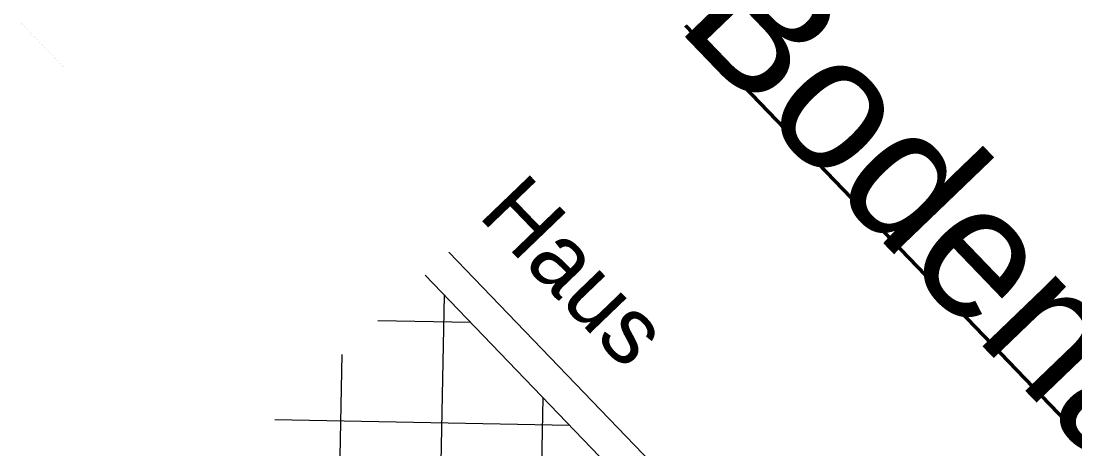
# Model space of a CAD drawing. Header units: metres. Extents: x 2687650.8 to 2687727.1, y 1234407.3 to 1234484.3.
# Drawn here: x 2687704.318 to 2687708.3, y 1234444.927 to 1234446.544 of the extents above; entities that cross this region are included whole.
import ezdxf

# ---------------------------------------------------------------- set-up
doc = ezdxf.new("R2010")
doc.units = ezdxf.units.M
for name, color, linetype in [('PDF_E_Text', 7, 'Continuous'), ('PDF_Ebene 2', 7, 'Continuous'), ('PDF_Klappschnitt', 7, 'Continuous'), ('PDF_Text', 7, 'Continuous')]:
    doc.layers.add(name, color=color, linetype=linetype)
doc.styles.add('PDF Arial', font='arial.ttf')

# ---------------------------------------------------------------- blocks, each defined once
blk = doc.blocks.new('A$C1c84ec86')
at = {"layer": 'PDF_E_Text', "lineweight": 50}
blk.add_lwpolyline([(4379.25, 3566.43), (4943.77, 3566.43)], dxfattribs=at)
at = {"layer": 'PDF_Ebene 2', "lineweight": 20}
for points in [[(4204.62, 3386.09), (4204.62, 3386.09)], [(4205.47, 3386.09), (4205.47, 3386.09)], [(4206.53, 3386.09), (4206.53, 3386.09)], [(4207.58, 3386.09), (4207.58, 3386.09)], [(4208.64, 3386.09), (4208.64, 3386.09)], [(4209.49, 3386.09), (4209.49, 3386.09)], [(4210.55, 3386.09), (4210.55, 3386.09)], [(4211.61, 3386.09), (4211.61, 3386.09)], [(4212.45, 3386.09), (4212.45, 3386.09)], [(4213.51, 3386.09), (4213.51, 3386.09)], [(4214.57, 3386.09), (4214.57, 3386.09)], [(4215.63, 3386.09), (4215.63, 3386.09)], [(4216.47, 3386.09), (4216.47, 3386.09)], [(4217.53, 3386.09), (4217.53, 3386.09)], [(4218.59, 3386.09), (4218.59, 3386.09)], [(4219.65, 3386.09), (4219.65, 3386.09)], [(4220.5, 3386.09), (4220.5, 3386.09)], [(4221.55, 3386.09), (4221.55, 3386.09)], [(4222.61, 3386.09), (4222.61, 3386.09)], [(4223.46, 3386.09), (4223.46, 3386.09)], [(4224.52, 3386.09), (4224.52, 3386.09)], [(4225.58, 3386.09), (4225.58, 3386.09)], [(4226.63, 3386.09), (4226.63, 3386.09)], [(4227.48, 3386.09), (4227.48, 3386.09)]]:
    blk.add_lwpolyline(points, dxfattribs=at)
at = {"layer": 'PDF_Klappschnitt', "lineweight": 18}
for points in [[(4379.04, 3442.61), (4691.89, 3442.61)], [(4379.04, 3405.35), (4403.8, 3430.12)], [(4379.04, 3351.38), (4457.78, 3430.12)], [(4379.04, 3430.12), (4691.89, 3430.12)], [(4514.72, 3305.02), (4389.62, 3430.12)], [(4568.48, 3305.02), (4443.39, 3430.12)], [(4460.74, 3305.02), (4379.04, 3386.73)]]:
    blk.add_lwpolyline(points, dxfattribs=at)
at = {"layer": 'PDF_Text', "attachment_point": 7, "style": 'PDF Arial'}
for s, insert, char_height in [('Bodenaufbau 1:20', (4376.5, 3562.57), 50.0002), ('Haus', (4376.5, 3459.4), 25.001)]:
    blk.add_mtext(s, dxfattribs=dict(at, insert=insert, char_height=char_height))

msp = doc.modelspace()

# ---------------------------------------------------------------- block references
at = {"xscale": 0.01, "yscale": 0.01, "zscale": 0.01, "rotation": 313.8734409291175}
msp.add_blockref('A$C1c84ec86', (2687650.7677, 1234453.3784), dxfattribs=at)

doc.saveas('drawing.dxf')
